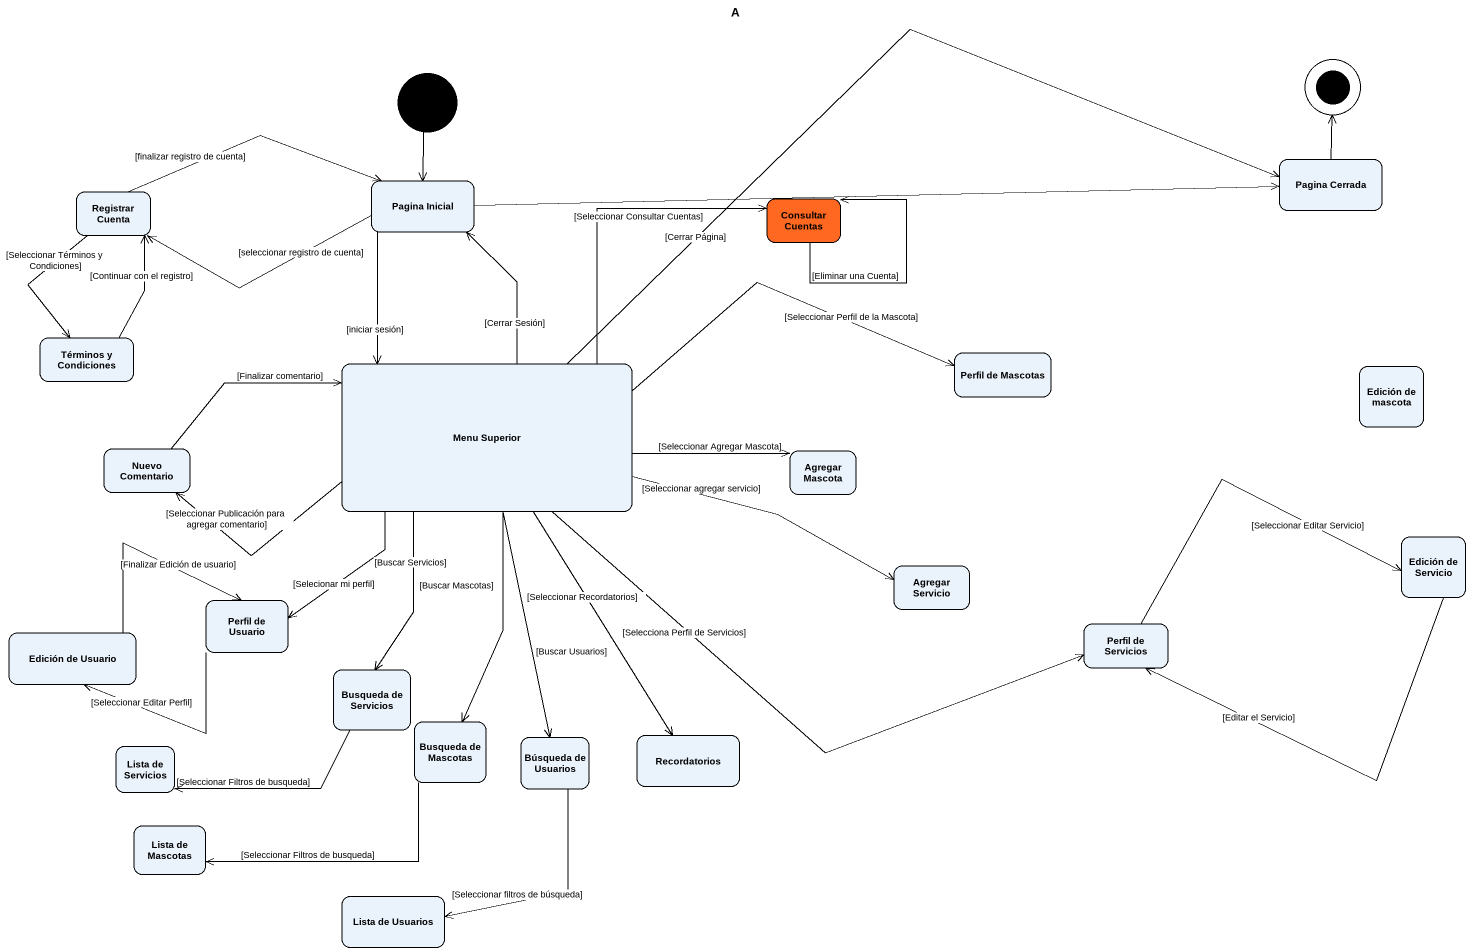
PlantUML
@startuml
title A
hide empty description
state "Pagina Cerrada" as Pagina_Cerrada
state "Registrar Cuenta" as Registrar_Cuenta
state "Pagina Inicial" as Pagina_Inicial
state "Consultar Cuentas" as Consultar_Cuentas #FF6820
state "Términos y Condiciones" as Términos_y_Condiciones
state "Perfil de Mascotas" as Perfil_de_Mascotas
state "Menu Superior" as Menu_Superior
state "Edición de mascota" as Edición_de_mascota
state "Nuevo Comentario" as Nuevo_Comentario
state "Agregar Mascota" as Agregar_Mascota
state "Edición de Servicio" as Edición_de_Servicio
state "Agregar Servicio" as Agregar_Servicio
state "Perfil de Usuario" as Perfil_de_Usuario
state "Perfil de Servicios" as Perfil_de_Servicios
state "Edición de Usuario" as Edición_de_Usuario
state "Busqueda de Servicios" as Busqueda_de_Servicios
state "Busqueda de Mascotas" as Busqueda_de_Mascotas
state "Búsqueda de Usuarios" as Búsqueda_de_Usuarios
state Recordatorios
state "Lista de Servicios" as Lista_de_Servicios
state "Lista de Mascotas" as Lista_de_Mascotas
state "Lista de Usuarios" as Lista_de_Usuarios
[*] --> Pagina_Inicial
Registrar_Cuenta -right-> Pagina_Inicial : [finalizar registro de cuenta]
Registrar_Cuenta --> Términos_y_Condiciones : [Seleccionar Términos y Condiciones]
Pagina_Inicial -right-> Pagina_Cerrada
Pagina_Inicial -left-> Registrar_Cuenta : [seleccionar registro de cuenta]
Pagina_Inicial --> Menu_Superior : [iniciar sesión]
Consultar_Cuentas --> Consultar_Cuentas : [Eliminar una Cuenta]
Términos_y_Condiciones -up-> Registrar_Cuenta : [Continuar con el registro]
Menu_Superior -right-> Pagina_Cerrada : [Cerrar Página]
Menu_Superior -up-> Pagina_Inicial : [Cerrar Sesión]
Menu_Superior -up-> Consultar_Cuentas : [Seleccionar Consultar Cuentas]
Menu_Superior -right-> Perfil_de_Mascotas : [Seleccionar Perfil de la Mascota]
Menu_Superior -left-> Nuevo_Comentario : [Seleccionar Publicación para agregar comentario]
Menu_Superior -right-> Agregar_Mascota : [Seleccionar Agregar Mascota]
Menu_Superior -right-> Agregar_Servicio : [Seleccionar agregar servicio]
Menu_Superior --> Perfil_de_Usuario : [Selecionar mi perfil]
Menu_Superior -right-> Perfil_de_Servicios : [Selecciona Perfil de Servicios]
Menu_Superior --> Busqueda_de_Servicios : [Buscar Servicios]
Menu_Superior --> Busqueda_de_Mascotas : [Buscar Mascotas]
Menu_Superior --> Búsqueda_de_Usuarios : [Buscar Usuarios]
Menu_Superior --> Recordatorios : [Seleccionar Recordatorios]
Nuevo_Comentario -right-> Menu_Superior : [Finalizar comentario]
Edición_de_Servicio -left-> Perfil_de_Servicios : [Editar el Servicio]
Perfil_de_Usuario -left-> Edición_de_Usuario : [Seleccionar Editar Perfil]
Perfil_de_Servicios -right-> Edición_de_Servicio : [Seleccionar Editar Servicio]
Edición_de_Usuario -right-> Perfil_de_Usuario : [Finalizar Edición de usuario]
Busqueda_de_Servicios -left-> Lista_de_Servicios : [Seleccionar Filtros de busqueda]
Busqueda_de_Mascotas -left-> Lista_de_Mascotas : [Seleccionar Filtros de busqueda]
Búsqueda_de_Usuarios --> Lista_de_Usuarios : [Seleccionar filtros de búsqueda]
Pagina_Cerrada -up-> [*]
@enduml
